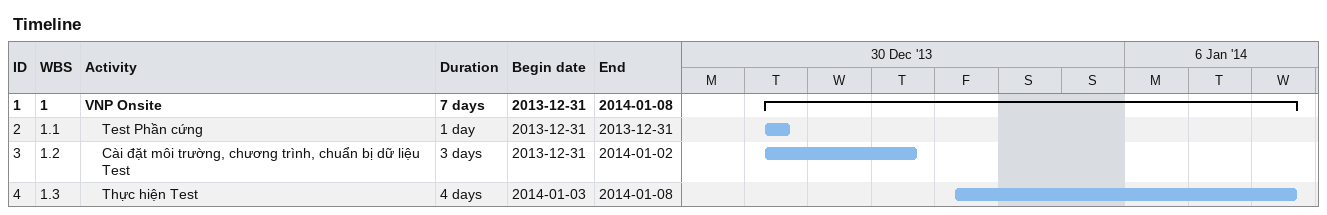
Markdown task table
Timeline

| ID | WBS | Task | Duration | Start | Finish |
|---|---|---|---|---|---|
| 1 | 1 | **VNP Onsite** | 7d | 2013-12-31 | 2014-01-08 |
| 2 | 1.1 | Test Phần cứng | 1d | 2013-12-31 | 2013-12-31 |
| 3 | 1.2 | Cài đặt môi trường, chương trình, chuẩn bị dữ liệu Test | 3d | 2013-12-31 | 2014-01-02 |
| 4 | 1.3 | Thực hiện Test | 4d | 2014-01-03 | 2014-01-08 |
